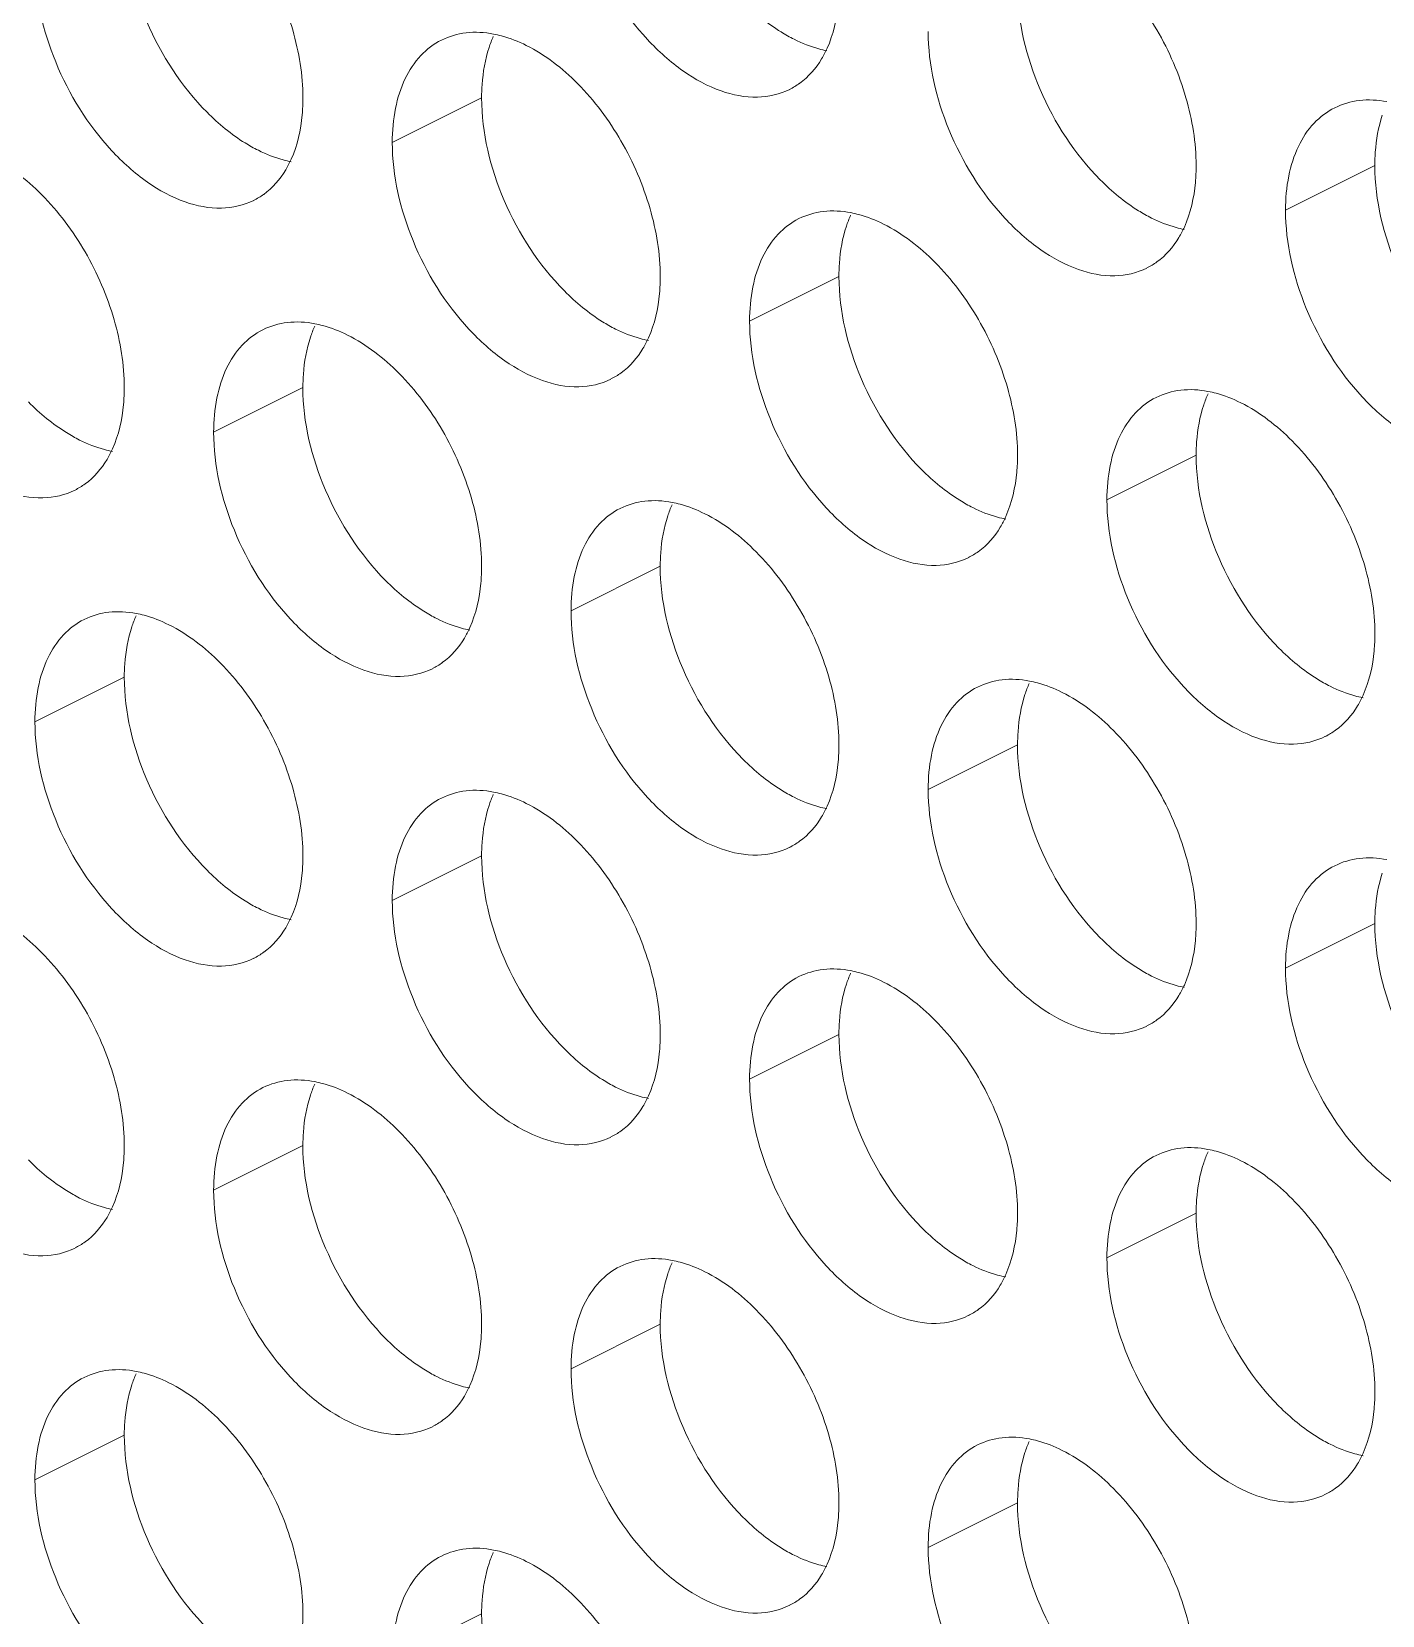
# Model space of a CAD drawing. Header units: millimetres. Extents: x 0 to 2524, y 0 to 1785.
# Drawn here: x 1831.15 to 1839.71, y 838.28 to 848.31 of the extents above; entities that cross this region are included whole.
import ezdxf

# ---------------------------------------------------------------- set-up
doc = ezdxf.new("R2010")
doc.units = ezdxf.units.MM
doc.header["$LTSCALE"] = 0.1
doc.layers.add('标注', color=251, linetype='Continuous', lineweight=9)

msp = doc.modelspace()

# ---------------------------------------------------------------- linework, layer by layer
at = {"layer": '标注'}
for p, q in [((1834.004, 847.889), (1833.438, 847.606)), ((1839.661, 847.46), (1839.095, 847.178)), ((1836.267, 846.757), (1835.701, 846.475)), ((1832.872, 846.054), (1832.307, 845.772)), ((1838.529, 845.626), (1837.964, 845.343)), ((1835.135, 844.923), (1834.57, 844.64)), ((1831.741, 844.22), (1831.175, 843.937)), ((1837.398, 843.792), (1836.832, 843.509)), ((1834.004, 843.089), (1833.438, 842.806)), ((1839.661, 842.66), (1839.095, 842.378)), ((1836.267, 841.957), (1835.701, 841.675)), ((1832.872, 841.254), (1832.307, 840.972)), ((1838.529, 840.826), (1837.964, 840.543)), ((1835.135, 840.123), (1834.57, 839.84)), ((1831.741, 839.42), (1831.175, 839.137)), ((1837.398, 838.992), (1836.832, 838.709)), ((1834.004, 838.289), (1833.438, 838.006))]:
    msp.add_line(p, q, dxfattribs=at)
for centre, radius, start, end in [((1834.748, 847.978), 0.734, 155.8796, 161.7803), ((1835.752, 848.348), 0.453, 296.5256, 305.9034), ((1832.358, 847.645), 0.453, 296.5256, 305.9034), ((1837.011, 846.846), 0.734, 155.8796, 161.7803), ((1838.015, 847.217), 0.453, 296.5256, 305.9034), ((1833.617, 846.143), 0.734, 155.8796, 161.7803), ((1834.621, 846.514), 0.453, 296.5256, 305.9034), ((1839.274, 845.715), 0.734, 155.8796, 161.7803), ((1831.227, 845.811), 0.453, 296.5256, 305.9034), ((1835.88, 845.012), 0.734, 155.8796, 161.7803), ((1836.884, 845.383), 0.453, 296.5256, 305.9034), ((1832.486, 844.309), 0.734, 155.8796, 161.7803), ((1833.49, 844.68), 0.453, 296.5256, 305.9034), ((1838.142, 843.881), 0.734, 155.8796, 161.7803), ((1839.146, 844.251), 0.453, 296.5256, 305.9034), ((1834.748, 843.178), 0.734, 155.8796, 161.7803), ((1835.752, 843.548), 0.453, 296.5256, 305.9034), ((1832.358, 842.845), 0.453, 296.5256, 305.9034), ((1837.011, 842.046), 0.734, 155.8796, 161.7803), ((1838.015, 842.417), 0.453, 296.5256, 305.9034), ((1833.617, 841.343), 0.734, 155.8796, 161.7803), ((1834.621, 841.714), 0.453, 296.5256, 305.9034), ((1839.274, 840.915), 0.734, 155.8796, 161.7803), ((1831.227, 841.011), 0.453, 296.5256, 305.9034), ((1835.88, 840.212), 0.734, 155.8796, 161.7803), ((1836.884, 840.583), 0.453, 296.5256, 305.9034), ((1832.486, 839.509), 0.734, 155.8796, 161.7803), ((1833.49, 839.88), 0.453, 296.5256, 305.9034), ((1838.142, 839.081), 0.734, 155.8796, 161.7803), ((1839.146, 839.451), 0.453, 296.5256, 305.9034), ((1834.748, 838.378), 0.734, 155.8796, 161.7803), ((1835.752, 838.748), 0.453, 296.5256, 305.9034)]:
    msp.add_arc(centre, radius, start, end, dxfattribs=at)
for points, knots in [([(1832.024, 849.352), (1832.145, 849.292), (1832.375, 849.112), (1832.641, 848.754), (1832.822, 848.335), (1832.872, 848.034), (1832.872, 847.889)], [0, 0, 0, 0, 0.229676, 0.488215, 0.753207, 1, 1, 1, 1]), ([(1835.955, 847.943), (1835.892, 847.912), (1835.742, 847.878), (1835.504, 847.925), (1835.266, 848.056), (1834.958, 848.333), (1834.672, 848.796), (1834.57, 849.229), (1834.57, 849.44)], [0, 0, 0, 0, 0.090718, 0.191742, 0.308104, 0.439279, 0.725532, 1, 1, 1, 1]), ([(1832.265, 847.798), (1832.103, 847.961), (1831.852, 848.348), (1831.741, 848.799), (1831.741, 849.02)], [0, 0, 0, 0, 0.508684, 1, 1, 1, 1]), ([(1837.681, 848.924), (1837.801, 848.864), (1838.032, 848.683), (1838.298, 848.325), (1838.479, 847.906), (1838.529, 847.605), (1838.529, 847.46)], [0, 0, 0, 0, 0.229676, 0.488215, 0.753207, 1, 1, 1, 1]), ([(1832.561, 847.24), (1832.498, 847.209), (1832.348, 847.175), (1832.11, 847.222), (1831.872, 847.353), (1831.564, 847.631), (1831.278, 848.093), (1831.175, 848.526), (1831.175, 848.737)], [0, 0, 0, 0, 0.090718, 0.191742, 0.308104, 0.439279, 0.725532, 1, 1, 1, 1]), ([(1836.267, 848.592), (1836.267, 848.556), (1836.261, 848.424), (1836.232, 848.291), (1836.192, 848.203)], [0, 0, 0, 0, 0.268874, 1, 1, 1, 1]), ([(1837.922, 847.37), (1837.76, 847.532), (1837.509, 847.92), (1837.398, 848.37), (1837.398, 848.592)], [0, 0, 0, 0, 0.508684, 1, 1, 1, 1]), ([(1835.984, 848.26), (1835.955, 848.274), (1835.837, 848.34), (1835.732, 848.428), (1835.659, 848.501)], [0, 0, 0, 0, 0.235002, 1, 1, 1, 1]), ([(1833.438, 847.606), (1833.438, 847.679), (1833.45, 847.818), (1833.509, 848.008), (1833.609, 848.16), (1833.701, 848.231), (1833.75, 848.255)], [0, 0, 0, 0, 0.289235, 0.54966, 0.782932, 1, 1, 1, 1]), ([(1833.75, 848.255), (1833.798, 848.279), (1833.908, 848.311), (1834.022, 848.304), (1834.079, 848.293)], [0, 0, 0, 0, 0.482538, 1, 1, 1, 1]), ([(1834.079, 848.293), (1834.096, 848.29), (1834.168, 848.273), (1834.237, 848.246), (1834.287, 848.221)], [0, 0, 0, 0, 0.238696, 1, 1, 1, 1]), ([(1836.191, 848.187), (1836.174, 848.191), (1836.103, 848.207), (1836.034, 848.235), (1835.984, 848.26)], [0, 0, 0, 0, 0.238696, 1, 1, 1, 1]), ([(1838.217, 846.811), (1838.155, 846.78), (1838.005, 846.746), (1837.767, 846.794), (1837.529, 846.925), (1837.221, 847.202), (1836.935, 847.665), (1836.832, 848.097), (1836.832, 848.309)], [0, 0, 0, 0, 0.090718, 0.191742, 0.308104, 0.439279, 0.725532, 1, 1, 1, 1]), ([(1834.004, 847.889), (1834.004, 847.917), (1834.008, 848.025), (1834.026, 848.132), (1834.051, 848.207)], [0, 0, 0, 0, 0.264225, 1, 1, 1, 1]), ([(1834.287, 848.221), (1834.407, 848.161), (1834.638, 847.98), (1834.904, 847.622), (1835.085, 847.203), (1835.135, 846.902), (1835.135, 846.757)], [0, 0, 0, 0, 0.229676, 0.488215, 0.753207, 1, 1, 1, 1]), ([(1836.192, 848.203), (1836.182, 848.18), (1836.138, 848.096), (1836.074, 848.022), (1836.018, 847.981)], [0, 0, 0, 0, 0.265525, 1, 1, 1, 1]), ([(1832.872, 847.889), (1832.872, 847.853), (1832.867, 847.721), (1832.838, 847.588), (1832.798, 847.5)], [0, 0, 0, 0, 0.268874, 1, 1, 1, 1]), ([(1834.528, 846.667), (1834.366, 846.83), (1834.115, 847.217), (1834.004, 847.667), (1834.004, 847.889)], [0, 0, 0, 0, 0.508684, 1, 1, 1, 1]), ([(1839.407, 847.826), (1839.455, 847.851), (1839.565, 847.882), (1839.679, 847.876), (1839.736, 847.865)], [0, 0, 0, 0, 0.482538, 1, 1, 1, 1]), ([(1832.59, 847.557), (1832.561, 847.571), (1832.443, 847.637), (1832.338, 847.725), (1832.265, 847.798)], [0, 0, 0, 0, 0.235002, 1, 1, 1, 1]), ([(1839.095, 847.178), (1839.095, 847.25), (1839.107, 847.389), (1839.166, 847.579), (1839.265, 847.732), (1839.358, 847.802), (1839.407, 847.826)], [0, 0, 0, 0, 0.289235, 0.54966, 0.782932, 1, 1, 1, 1]), ([(1839.661, 847.46), (1839.661, 847.489), (1839.664, 847.596), (1839.683, 847.704), (1839.708, 847.779)], [0, 0, 0, 0, 0.264225, 1, 1, 1, 1]), ([(1832.797, 847.484), (1832.78, 847.488), (1832.709, 847.504), (1832.64, 847.532), (1832.59, 847.557)], [0, 0, 0, 0, 0.238696, 1, 1, 1, 1]), ([(1834.823, 846.108), (1834.761, 846.077), (1834.611, 846.043), (1834.373, 846.091), (1834.135, 846.222), (1833.827, 846.499), (1833.541, 846.962), (1833.438, 847.394), (1833.438, 847.606)], [0, 0, 0, 0, 0.090718, 0.191742, 0.308104, 0.439279, 0.725532, 1, 1, 1, 1]), ([(1830.893, 847.518), (1831.013, 847.458), (1831.244, 847.277), (1831.51, 846.919), (1831.691, 846.5), (1831.741, 846.199), (1831.741, 846.054)], [0, 0, 0, 0, 0.229676, 0.488215, 0.753207, 1, 1, 1, 1]), ([(1832.798, 847.5), (1832.788, 847.477), (1832.744, 847.393), (1832.68, 847.319), (1832.624, 847.278)], [0, 0, 0, 0, 0.265525, 1, 1, 1, 1]), ([(1838.529, 847.46), (1838.529, 847.425), (1838.524, 847.292), (1838.494, 847.16), (1838.455, 847.071)], [0, 0, 0, 0, 0.268874, 1, 1, 1, 1]), ([(1840.185, 846.238), (1840.023, 846.401), (1839.772, 846.788), (1839.661, 847.239), (1839.661, 847.46)], [0, 0, 0, 0, 0.508684, 1, 1, 1, 1]), ([(1838.246, 847.128), (1838.218, 847.142), (1838.1, 847.209), (1837.995, 847.296), (1837.922, 847.37)], [0, 0, 0, 0, 0.235002, 1, 1, 1, 1]), ([(1836.013, 847.124), (1836.061, 847.148), (1836.171, 847.179), (1836.285, 847.173), (1836.342, 847.162)], [0, 0, 0, 0, 0.482538, 1, 1, 1, 1]), ([(1836.342, 847.162), (1836.359, 847.158), (1836.431, 847.142), (1836.499, 847.115), (1836.549, 847.09)], [0, 0, 0, 0, 0.238696, 1, 1, 1, 1]), ([(1840.48, 845.68), (1840.418, 845.649), (1840.268, 845.615), (1840.03, 845.663), (1839.791, 845.793), (1839.484, 846.071), (1839.198, 846.533), (1839.095, 846.966), (1839.095, 847.178)], [0, 0, 0, 0, 0.090718, 0.191742, 0.308104, 0.439279, 0.725532, 1, 1, 1, 1]), ([(1835.701, 846.475), (1835.701, 846.547), (1835.713, 846.686), (1835.772, 846.877), (1835.871, 847.029), (1835.964, 847.099), (1836.013, 847.124)], [0, 0, 0, 0, 0.289235, 0.54966, 0.782932, 1, 1, 1, 1]), ([(1836.267, 846.757), (1836.267, 846.786), (1836.27, 846.893), (1836.289, 847.001), (1836.314, 847.076)], [0, 0, 0, 0, 0.264225, 1, 1, 1, 1]), ([(1836.549, 847.09), (1836.67, 847.029), (1836.901, 846.849), (1837.167, 846.491), (1837.348, 846.072), (1837.398, 845.771), (1837.398, 845.626)], [0, 0, 0, 0, 0.229676, 0.488215, 0.753207, 1, 1, 1, 1]), ([(1838.454, 847.056), (1838.437, 847.059), (1838.365, 847.076), (1838.296, 847.103), (1838.246, 847.128)], [0, 0, 0, 0, 0.238696, 1, 1, 1, 1]), ([(1838.455, 847.071), (1838.444, 847.049), (1838.401, 846.965), (1838.337, 846.89), (1838.281, 846.85)], [0, 0, 0, 0, 0.265525, 1, 1, 1, 1]), ([(1831.429, 845.405), (1831.367, 845.374), (1831.217, 845.34), (1830.979, 845.388), (1830.74, 845.519), (1830.433, 845.796), (1830.147, 846.259), (1830.044, 846.691), (1830.044, 846.903)], [0, 0, 0, 0, 0.090718, 0.191742, 0.308104, 0.439279, 0.725532, 1, 1, 1, 1]), ([(1835.135, 846.757), (1835.135, 846.722), (1835.13, 846.59), (1835.1, 846.457), (1835.061, 846.369)], [0, 0, 0, 0, 0.268874, 1, 1, 1, 1]), ([(1836.79, 845.535), (1836.629, 845.698), (1836.378, 846.085), (1836.267, 846.536), (1836.267, 846.757)], [0, 0, 0, 0, 0.508684, 1, 1, 1, 1]), ([(1834.852, 846.425), (1834.824, 846.439), (1834.706, 846.506), (1834.601, 846.593), (1834.528, 846.667)], [0, 0, 0, 0, 0.235002, 1, 1, 1, 1]), ([(1832.619, 846.421), (1832.667, 846.445), (1832.777, 846.476), (1832.891, 846.47), (1832.948, 846.459)], [0, 0, 0, 0, 0.482538, 1, 1, 1, 1]), ([(1832.948, 846.459), (1832.965, 846.455), (1833.036, 846.439), (1833.105, 846.412), (1833.155, 846.387)], [0, 0, 0, 0, 0.238696, 1, 1, 1, 1]), ([(1837.086, 844.977), (1837.023, 844.946), (1836.874, 844.912), (1836.636, 844.96), (1836.397, 845.09), (1836.09, 845.368), (1835.804, 845.831), (1835.701, 846.263), (1835.701, 846.475)], [0, 0, 0, 0, 0.090718, 0.191742, 0.308104, 0.439279, 0.725532, 1, 1, 1, 1]), ([(1832.307, 845.772), (1832.307, 845.844), (1832.319, 845.983), (1832.378, 846.174), (1832.477, 846.326), (1832.57, 846.396), (1832.619, 846.421)], [0, 0, 0, 0, 0.289235, 0.54966, 0.782932, 1, 1, 1, 1]), ([(1832.872, 846.054), (1832.872, 846.083), (1832.876, 846.19), (1832.895, 846.298), (1832.92, 846.373)], [0, 0, 0, 0, 0.264225, 1, 1, 1, 1]), ([(1833.155, 846.387), (1833.276, 846.326), (1833.507, 846.146), (1833.773, 845.788), (1833.954, 845.369), (1834.004, 845.068), (1834.004, 844.923)], [0, 0, 0, 0, 0.229676, 0.488215, 0.753207, 1, 1, 1, 1]), ([(1835.06, 846.353), (1835.043, 846.356), (1834.971, 846.373), (1834.902, 846.4), (1834.852, 846.425)], [0, 0, 0, 0, 0.238696, 1, 1, 1, 1]), ([(1835.061, 846.369), (1835.05, 846.346), (1835.007, 846.262), (1834.943, 846.188), (1834.887, 846.147)], [0, 0, 0, 0, 0.265525, 1, 1, 1, 1]), ([(1831.741, 846.054), (1831.741, 846.019), (1831.735, 845.887), (1831.706, 845.754), (1831.666, 845.666)], [0, 0, 0, 0, 0.268874, 1, 1, 1, 1]), ([(1833.396, 844.832), (1833.235, 844.995), (1832.984, 845.382), (1832.872, 845.833), (1832.872, 846.054)], [0, 0, 0, 0, 0.508684, 1, 1, 1, 1]), ([(1838.276, 845.992), (1838.324, 846.016), (1838.434, 846.048), (1838.548, 846.041), (1838.604, 846.03)], [0, 0, 0, 0, 0.482538, 1, 1, 1, 1]), ([(1831.458, 845.722), (1831.43, 845.737), (1831.312, 845.803), (1831.206, 845.89), (1831.134, 845.964)], [0, 0, 0, 0, 0.235002, 1, 1, 1, 1]), ([(1837.964, 845.343), (1837.964, 845.416), (1837.976, 845.555), (1838.035, 845.745), (1838.134, 845.897), (1838.227, 845.968), (1838.276, 845.992)], [0, 0, 0, 0, 0.289235, 0.54966, 0.782932, 1, 1, 1, 1]), ([(1838.529, 845.626), (1838.529, 845.654), (1838.533, 845.762), (1838.552, 845.869), (1838.577, 845.944)], [0, 0, 0, 0, 0.264225, 1, 1, 1, 1]), ([(1838.604, 846.03), (1838.622, 846.027), (1838.693, 846.01), (1838.762, 845.983), (1838.812, 845.958)], [0, 0, 0, 0, 0.238696, 1, 1, 1, 1]), ([(1838.812, 845.958), (1838.933, 845.898), (1839.163, 845.717), (1839.43, 845.359), (1839.611, 844.941), (1839.661, 844.64), (1839.661, 844.495)], [0, 0, 0, 0, 0.229676, 0.488215, 0.753207, 1, 1, 1, 1]), ([(1833.692, 844.274), (1833.629, 844.243), (1833.479, 844.209), (1833.242, 844.257), (1833.003, 844.387), (1832.695, 844.665), (1832.409, 845.128), (1832.307, 845.56), (1832.307, 845.772)], [0, 0, 0, 0, 0.090718, 0.191742, 0.308104, 0.439279, 0.725532, 1, 1, 1, 1]), ([(1831.666, 845.65), (1831.649, 845.653), (1831.577, 845.67), (1831.508, 845.697), (1831.458, 845.722)], [0, 0, 0, 0, 0.238696, 1, 1, 1, 1]), ([(1831.666, 845.666), (1831.656, 845.643), (1831.613, 845.559), (1831.549, 845.485), (1831.493, 845.444)], [0, 0, 0, 0, 0.265525, 1, 1, 1, 1]), ([(1837.115, 845.294), (1837.087, 845.308), (1836.969, 845.375), (1836.863, 845.462), (1836.79, 845.535)], [0, 0, 0, 0, 0.235002, 1, 1, 1, 1]), ([(1837.398, 845.626), (1837.398, 845.59), (1837.392, 845.458), (1837.363, 845.326), (1837.323, 845.237)], [0, 0, 0, 0, 0.268874, 1, 1, 1, 1]), ([(1839.053, 844.404), (1838.892, 844.567), (1838.641, 844.954), (1838.529, 845.405), (1838.529, 845.626)], [0, 0, 0, 0, 0.508684, 1, 1, 1, 1]), ([(1834.881, 845.289), (1834.93, 845.313), (1835.04, 845.345), (1835.154, 845.338), (1835.21, 845.327)], [0, 0, 0, 0, 0.482538, 1, 1, 1, 1]), ([(1839.349, 843.846), (1839.286, 843.814), (1839.136, 843.78), (1838.898, 843.828), (1838.66, 843.959), (1838.352, 844.236), (1838.066, 844.699), (1837.964, 845.132), (1837.964, 845.343)], [0, 0, 0, 0, 0.090718, 0.191742, 0.308104, 0.439279, 0.725532, 1, 1, 1, 1]), ([(1834.57, 844.64), (1834.57, 844.713), (1834.582, 844.852), (1834.641, 845.042), (1834.74, 845.194), (1834.833, 845.265), (1834.881, 845.289)], [0, 0, 0, 0, 0.289235, 0.54966, 0.782932, 1, 1, 1, 1]), ([(1835.135, 844.923), (1835.135, 844.952), (1835.139, 845.059), (1835.158, 845.166), (1835.183, 845.242)], [0, 0, 0, 0, 0.264225, 1, 1, 1, 1]), ([(1835.21, 845.327), (1835.228, 845.324), (1835.299, 845.307), (1835.368, 845.28), (1835.418, 845.255)], [0, 0, 0, 0, 0.238696, 1, 1, 1, 1]), ([(1835.418, 845.255), (1835.539, 845.195), (1835.769, 845.015), (1836.035, 844.656), (1836.217, 844.238), (1836.267, 843.937), (1836.267, 843.792)], [0, 0, 0, 0, 0.229676, 0.488215, 0.753207, 1, 1, 1, 1]), ([(1837.323, 845.222), (1837.306, 845.225), (1837.234, 845.242), (1837.165, 845.269), (1837.115, 845.294)], [0, 0, 0, 0, 0.238696, 1, 1, 1, 1]), ([(1837.323, 845.237), (1837.313, 845.214), (1837.27, 845.13), (1837.206, 845.056), (1837.149, 845.015)], [0, 0, 0, 0, 0.265525, 1, 1, 1, 1]), ([(1833.721, 844.591), (1833.693, 844.605), (1833.575, 844.672), (1833.469, 844.759), (1833.396, 844.832)], [0, 0, 0, 0, 0.235002, 1, 1, 1, 1]), ([(1834.004, 844.923), (1834.004, 844.887), (1833.998, 844.755), (1833.969, 844.623), (1833.929, 844.534)], [0, 0, 0, 0, 0.268874, 1, 1, 1, 1]), ([(1835.659, 843.701), (1835.497, 843.864), (1835.246, 844.251), (1835.135, 844.702), (1835.135, 844.923)], [0, 0, 0, 0, 0.508684, 1, 1, 1, 1]), ([(1831.487, 844.586), (1831.536, 844.61), (1831.646, 844.642), (1831.759, 844.635), (1831.816, 844.624)], [0, 0, 0, 0, 0.482538, 1, 1, 1, 1]), ([(1835.955, 843.143), (1835.892, 843.112), (1835.742, 843.078), (1835.504, 843.125), (1835.266, 843.256), (1834.958, 843.533), (1834.672, 843.996), (1834.57, 844.429), (1834.57, 844.64)], [0, 0, 0, 0, 0.090718, 0.191742, 0.308104, 0.439279, 0.725532, 1, 1, 1, 1]), ([(1831.175, 843.937), (1831.175, 844.01), (1831.187, 844.149), (1831.246, 844.339), (1831.346, 844.491), (1831.438, 844.562), (1831.487, 844.586)], [0, 0, 0, 0, 0.289235, 0.54966, 0.782932, 1, 1, 1, 1]), ([(1831.741, 844.22), (1831.741, 844.249), (1831.745, 844.356), (1831.764, 844.463), (1831.788, 844.539)], [0, 0, 0, 0, 0.264225, 1, 1, 1, 1]), ([(1831.816, 844.624), (1831.833, 844.621), (1831.905, 844.605), (1831.974, 844.577), (1832.024, 844.552)], [0, 0, 0, 0, 0.238696, 1, 1, 1, 1]), ([(1832.024, 844.552), (1832.145, 844.492), (1832.375, 844.312), (1832.641, 843.954), (1832.822, 843.535), (1832.872, 843.234), (1832.872, 843.089)], [0, 0, 0, 0, 0.229676, 0.488215, 0.753207, 1, 1, 1, 1]), ([(1833.929, 844.519), (1833.911, 844.522), (1833.84, 844.539), (1833.771, 844.566), (1833.721, 844.591)], [0, 0, 0, 0, 0.238696, 1, 1, 1, 1]), ([(1833.929, 844.534), (1833.919, 844.511), (1833.876, 844.427), (1833.812, 844.353), (1833.755, 844.313)], [0, 0, 0, 0, 0.265525, 1, 1, 1, 1]), ([(1839.661, 844.495), (1839.661, 844.459), (1839.655, 844.327), (1839.626, 844.194), (1839.586, 844.106)], [0, 0, 0, 0, 0.268874, 1, 1, 1, 1]), ([(1839.378, 844.163), (1839.349, 844.177), (1839.232, 844.243), (1839.126, 844.331), (1839.053, 844.404)], [0, 0, 0, 0, 0.235002, 1, 1, 1, 1]), ([(1832.265, 842.998), (1832.103, 843.161), (1831.852, 843.548), (1831.741, 843.999), (1831.741, 844.22)], [0, 0, 0, 0, 0.508684, 1, 1, 1, 1]), ([(1836.832, 843.509), (1836.832, 843.582), (1836.844, 843.721), (1836.903, 843.911), (1837.003, 844.063), (1837.095, 844.133), (1837.144, 844.158)], [0, 0, 0, 0, 0.289235, 0.54966, 0.782932, 1, 1, 1, 1]), ([(1837.144, 844.158), (1837.193, 844.182), (1837.303, 844.214), (1837.416, 844.207), (1837.473, 844.196)], [0, 0, 0, 0, 0.482538, 1, 1, 1, 1]), ([(1837.473, 844.196), (1837.49, 844.193), (1837.562, 844.176), (1837.631, 844.149), (1837.681, 844.124)], [0, 0, 0, 0, 0.238696, 1, 1, 1, 1]), ([(1839.586, 844.09), (1839.568, 844.094), (1839.497, 844.11), (1839.428, 844.138), (1839.378, 844.163)], [0, 0, 0, 0, 0.238696, 1, 1, 1, 1]), ([(1837.398, 843.792), (1837.398, 843.82), (1837.402, 843.928), (1837.42, 844.035), (1837.445, 844.11)], [0, 0, 0, 0, 0.264225, 1, 1, 1, 1]), ([(1837.681, 844.124), (1837.801, 844.064), (1838.032, 843.883), (1838.298, 843.525), (1838.479, 843.106), (1838.529, 842.805), (1838.529, 842.66)], [0, 0, 0, 0, 0.229676, 0.488215, 0.753207, 1, 1, 1, 1]), ([(1839.586, 844.106), (1839.576, 844.083), (1839.533, 843.999), (1839.468, 843.925), (1839.412, 843.884)], [0, 0, 0, 0, 0.265525, 1, 1, 1, 1]), ([(1832.561, 842.44), (1832.498, 842.409), (1832.348, 842.375), (1832.11, 842.422), (1831.872, 842.553), (1831.564, 842.831), (1831.278, 843.293), (1831.175, 843.726), (1831.175, 843.937)], [0, 0, 0, 0, 0.090718, 0.191742, 0.308104, 0.439279, 0.725532, 1, 1, 1, 1]), ([(1836.267, 843.792), (1836.267, 843.756), (1836.261, 843.624), (1836.232, 843.491), (1836.192, 843.403)], [0, 0, 0, 0, 0.268874, 1, 1, 1, 1]), ([(1837.922, 842.57), (1837.76, 842.732), (1837.509, 843.12), (1837.398, 843.57), (1837.398, 843.792)], [0, 0, 0, 0, 0.508684, 1, 1, 1, 1]), ([(1835.984, 843.46), (1835.955, 843.474), (1835.837, 843.54), (1835.732, 843.628), (1835.659, 843.701)], [0, 0, 0, 0, 0.235002, 1, 1, 1, 1]), ([(1833.438, 842.806), (1833.438, 842.879), (1833.45, 843.018), (1833.509, 843.208), (1833.609, 843.36), (1833.701, 843.431), (1833.75, 843.455)], [0, 0, 0, 0, 0.289235, 0.54966, 0.782932, 1, 1, 1, 1]), ([(1833.75, 843.455), (1833.798, 843.479), (1833.908, 843.511), (1834.022, 843.504), (1834.079, 843.493)], [0, 0, 0, 0, 0.482538, 1, 1, 1, 1]), ([(1834.079, 843.493), (1834.096, 843.49), (1834.168, 843.473), (1834.237, 843.446), (1834.287, 843.421)], [0, 0, 0, 0, 0.238696, 1, 1, 1, 1]), ([(1836.191, 843.387), (1836.174, 843.391), (1836.103, 843.407), (1836.034, 843.435), (1835.984, 843.46)], [0, 0, 0, 0, 0.238696, 1, 1, 1, 1]), ([(1838.217, 842.011), (1838.155, 841.98), (1838.005, 841.946), (1837.767, 841.994), (1837.529, 842.125), (1837.221, 842.402), (1836.935, 842.865), (1836.832, 843.297), (1836.832, 843.509)], [0, 0, 0, 0, 0.090718, 0.191742, 0.308104, 0.439279, 0.725532, 1, 1, 1, 1]), ([(1834.004, 843.089), (1834.004, 843.117), (1834.008, 843.225), (1834.026, 843.332), (1834.051, 843.407)], [0, 0, 0, 0, 0.264225, 1, 1, 1, 1]), ([(1834.287, 843.421), (1834.407, 843.361), (1834.638, 843.18), (1834.904, 842.822), (1835.085, 842.403), (1835.135, 842.102), (1835.135, 841.957)], [0, 0, 0, 0, 0.229676, 0.488215, 0.753207, 1, 1, 1, 1]), ([(1836.192, 843.403), (1836.182, 843.38), (1836.138, 843.296), (1836.074, 843.222), (1836.018, 843.181)], [0, 0, 0, 0, 0.265525, 1, 1, 1, 1]), ([(1832.872, 843.089), (1832.872, 843.053), (1832.867, 842.921), (1832.838, 842.788), (1832.798, 842.7)], [0, 0, 0, 0, 0.268874, 1, 1, 1, 1]), ([(1834.528, 841.867), (1834.366, 842.03), (1834.115, 842.417), (1834.004, 842.867), (1834.004, 843.089)], [0, 0, 0, 0, 0.508684, 1, 1, 1, 1]), ([(1839.095, 842.378), (1839.095, 842.45), (1839.107, 842.589), (1839.166, 842.779), (1839.265, 842.932), (1839.358, 843.002), (1839.407, 843.026)], [0, 0, 0, 0, 0.289235, 0.54966, 0.782932, 1, 1, 1, 1]), ([(1839.407, 843.026), (1839.455, 843.051), (1839.565, 843.082), (1839.679, 843.076), (1839.736, 843.065)], [0, 0, 0, 0, 0.482538, 1, 1, 1, 1]), ([(1832.59, 842.757), (1832.561, 842.771), (1832.443, 842.837), (1832.338, 842.925), (1832.265, 842.998)], [0, 0, 0, 0, 0.235002, 1, 1, 1, 1]), ([(1839.661, 842.66), (1839.661, 842.689), (1839.664, 842.796), (1839.683, 842.904), (1839.708, 842.979)], [0, 0, 0, 0, 0.264225, 1, 1, 1, 1]), ([(1832.797, 842.684), (1832.78, 842.688), (1832.709, 842.704), (1832.64, 842.732), (1832.59, 842.757)], [0, 0, 0, 0, 0.238696, 1, 1, 1, 1]), ([(1834.823, 841.308), (1834.761, 841.277), (1834.611, 841.243), (1834.373, 841.291), (1834.135, 841.422), (1833.827, 841.699), (1833.541, 842.162), (1833.438, 842.594), (1833.438, 842.806)], [0, 0, 0, 0, 0.090718, 0.191742, 0.308104, 0.439279, 0.725532, 1, 1, 1, 1]), ([(1830.893, 842.718), (1831.013, 842.658), (1831.244, 842.477), (1831.51, 842.119), (1831.691, 841.7), (1831.741, 841.399), (1831.741, 841.254)], [0, 0, 0, 0, 0.229676, 0.488215, 0.753207, 1, 1, 1, 1]), ([(1832.798, 842.7), (1832.788, 842.677), (1832.744, 842.593), (1832.68, 842.519), (1832.624, 842.478)], [0, 0, 0, 0, 0.265525, 1, 1, 1, 1]), ([(1838.529, 842.66), (1838.529, 842.625), (1838.524, 842.492), (1838.494, 842.36), (1838.455, 842.271)], [0, 0, 0, 0, 0.268874, 1, 1, 1, 1]), ([(1840.185, 841.438), (1840.023, 841.601), (1839.772, 841.988), (1839.661, 842.439), (1839.661, 842.66)], [0, 0, 0, 0, 0.508684, 1, 1, 1, 1]), ([(1838.246, 842.328), (1838.218, 842.342), (1838.1, 842.409), (1837.995, 842.496), (1837.922, 842.57)], [0, 0, 0, 0, 0.235002, 1, 1, 1, 1]), ([(1836.013, 842.324), (1836.061, 842.348), (1836.171, 842.379), (1836.285, 842.373), (1836.342, 842.362)], [0, 0, 0, 0, 0.482538, 1, 1, 1, 1]), ([(1836.342, 842.362), (1836.359, 842.358), (1836.431, 842.342), (1836.499, 842.315), (1836.549, 842.29)], [0, 0, 0, 0, 0.238696, 1, 1, 1, 1]), ([(1838.454, 842.256), (1838.437, 842.259), (1838.365, 842.276), (1838.296, 842.303), (1838.246, 842.328)], [0, 0, 0, 0, 0.238696, 1, 1, 1, 1]), ([(1840.48, 840.88), (1840.418, 840.849), (1840.268, 840.815), (1840.03, 840.863), (1839.791, 840.993), (1839.484, 841.271), (1839.198, 841.733), (1839.095, 842.166), (1839.095, 842.378)], [0, 0, 0, 0, 0.090718, 0.191742, 0.308104, 0.439279, 0.725532, 1, 1, 1, 1]), ([(1835.701, 841.675), (1835.701, 841.747), (1835.713, 841.886), (1835.772, 842.077), (1835.871, 842.229), (1835.964, 842.299), (1836.013, 842.324)], [0, 0, 0, 0, 0.289235, 0.54966, 0.782932, 1, 1, 1, 1]), ([(1836.267, 841.957), (1836.267, 841.986), (1836.27, 842.093), (1836.289, 842.201), (1836.314, 842.276)], [0, 0, 0, 0, 0.264225, 1, 1, 1, 1]), ([(1836.549, 842.29), (1836.67, 842.229), (1836.901, 842.049), (1837.167, 841.691), (1837.348, 841.272), (1837.398, 840.971), (1837.398, 840.826)], [0, 0, 0, 0, 0.229676, 0.488215, 0.753207, 1, 1, 1, 1]), ([(1838.455, 842.271), (1838.444, 842.249), (1838.401, 842.165), (1838.337, 842.09), (1838.281, 842.05)], [0, 0, 0, 0, 0.265525, 1, 1, 1, 1]), ([(1831.429, 840.605), (1831.367, 840.574), (1831.217, 840.54), (1830.979, 840.588), (1830.74, 840.719), (1830.433, 840.996), (1830.147, 841.459), (1830.044, 841.891), (1830.044, 842.103)], [0, 0, 0, 0, 0.090718, 0.191742, 0.308104, 0.439279, 0.725532, 1, 1, 1, 1]), ([(1835.135, 841.957), (1835.135, 841.922), (1835.13, 841.79), (1835.1, 841.657), (1835.061, 841.569)], [0, 0, 0, 0, 0.268874, 1, 1, 1, 1]), ([(1836.79, 840.735), (1836.629, 840.898), (1836.378, 841.285), (1836.267, 841.736), (1836.267, 841.957)], [0, 0, 0, 0, 0.508684, 1, 1, 1, 1]), ([(1834.852, 841.625), (1834.824, 841.639), (1834.706, 841.706), (1834.601, 841.793), (1834.528, 841.867)], [0, 0, 0, 0, 0.235002, 1, 1, 1, 1]), ([(1832.619, 841.621), (1832.667, 841.645), (1832.777, 841.676), (1832.891, 841.67), (1832.948, 841.659)], [0, 0, 0, 0, 0.482538, 1, 1, 1, 1]), ([(1832.948, 841.659), (1832.965, 841.655), (1833.036, 841.639), (1833.105, 841.612), (1833.155, 841.587)], [0, 0, 0, 0, 0.238696, 1, 1, 1, 1]), ([(1835.06, 841.553), (1835.043, 841.556), (1834.971, 841.573), (1834.902, 841.6), (1834.852, 841.625)], [0, 0, 0, 0, 0.238696, 1, 1, 1, 1]), ([(1837.086, 840.177), (1837.023, 840.146), (1836.874, 840.112), (1836.636, 840.16), (1836.397, 840.29), (1836.09, 840.568), (1835.804, 841.031), (1835.701, 841.463), (1835.701, 841.675)], [0, 0, 0, 0, 0.090718, 0.191742, 0.308104, 0.439279, 0.725532, 1, 1, 1, 1]), ([(1832.307, 840.972), (1832.307, 841.044), (1832.319, 841.183), (1832.378, 841.374), (1832.477, 841.526), (1832.57, 841.596), (1832.619, 841.621)], [0, 0, 0, 0, 0.289235, 0.54966, 0.782932, 1, 1, 1, 1]), ([(1832.872, 841.254), (1832.872, 841.283), (1832.876, 841.39), (1832.895, 841.498), (1832.92, 841.573)], [0, 0, 0, 0, 0.264225, 1, 1, 1, 1]), ([(1833.155, 841.587), (1833.276, 841.526), (1833.507, 841.346), (1833.773, 840.988), (1833.954, 840.569), (1834.004, 840.268), (1834.004, 840.123)], [0, 0, 0, 0, 0.229676, 0.488215, 0.753207, 1, 1, 1, 1]), ([(1835.061, 841.569), (1835.05, 841.546), (1835.007, 841.462), (1834.943, 841.388), (1834.887, 841.347)], [0, 0, 0, 0, 0.265525, 1, 1, 1, 1]), ([(1831.741, 841.254), (1831.741, 841.219), (1831.735, 841.087), (1831.706, 840.954), (1831.666, 840.866)], [0, 0, 0, 0, 0.268874, 1, 1, 1, 1]), ([(1833.396, 840.032), (1833.235, 840.195), (1832.984, 840.582), (1832.872, 841.033), (1832.872, 841.254)], [0, 0, 0, 0, 0.508684, 1, 1, 1, 1]), ([(1838.276, 841.192), (1838.324, 841.216), (1838.434, 841.248), (1838.548, 841.241), (1838.604, 841.23)], [0, 0, 0, 0, 0.482538, 1, 1, 1, 1]), ([(1838.604, 841.23), (1838.622, 841.227), (1838.693, 841.21), (1838.762, 841.183), (1838.812, 841.158)], [0, 0, 0, 0, 0.238696, 1, 1, 1, 1]), ([(1831.458, 840.922), (1831.43, 840.937), (1831.312, 841.003), (1831.206, 841.09), (1831.134, 841.164)], [0, 0, 0, 0, 0.235002, 1, 1, 1, 1]), ([(1837.964, 840.543), (1837.964, 840.616), (1837.976, 840.755), (1838.035, 840.945), (1838.134, 841.097), (1838.227, 841.168), (1838.276, 841.192)], [0, 0, 0, 0, 0.289235, 0.54966, 0.782932, 1, 1, 1, 1]), ([(1838.529, 840.826), (1838.529, 840.854), (1838.533, 840.962), (1838.552, 841.069), (1838.577, 841.144)], [0, 0, 0, 0, 0.264225, 1, 1, 1, 1]), ([(1838.812, 841.158), (1838.933, 841.098), (1839.163, 840.917), (1839.43, 840.559), (1839.611, 840.141), (1839.661, 839.84), (1839.661, 839.695)], [0, 0, 0, 0, 0.229676, 0.488215, 0.753207, 1, 1, 1, 1]), ([(1831.666, 840.85), (1831.649, 840.853), (1831.577, 840.87), (1831.508, 840.897), (1831.458, 840.922)], [0, 0, 0, 0, 0.238696, 1, 1, 1, 1]), ([(1833.692, 839.474), (1833.629, 839.443), (1833.479, 839.409), (1833.242, 839.457), (1833.003, 839.587), (1832.695, 839.865), (1832.409, 840.328), (1832.307, 840.76), (1832.307, 840.972)], [0, 0, 0, 0, 0.090718, 0.191742, 0.308104, 0.439279, 0.725532, 1, 1, 1, 1]), ([(1831.666, 840.866), (1831.656, 840.843), (1831.613, 840.759), (1831.549, 840.685), (1831.493, 840.644)], [0, 0, 0, 0, 0.265525, 1, 1, 1, 1]), ([(1837.398, 840.826), (1837.398, 840.79), (1837.392, 840.658), (1837.363, 840.526), (1837.323, 840.437)], [0, 0, 0, 0, 0.268874, 1, 1, 1, 1]), ([(1839.053, 839.604), (1838.892, 839.767), (1838.641, 840.154), (1838.529, 840.605), (1838.529, 840.826)], [0, 0, 0, 0, 0.508684, 1, 1, 1, 1]), ([(1837.115, 840.494), (1837.087, 840.508), (1836.969, 840.575), (1836.863, 840.662), (1836.79, 840.735)], [0, 0, 0, 0, 0.235002, 1, 1, 1, 1]), ([(1834.881, 840.489), (1834.93, 840.513), (1835.04, 840.545), (1835.154, 840.538), (1835.21, 840.527)], [0, 0, 0, 0, 0.482538, 1, 1, 1, 1]), ([(1835.21, 840.527), (1835.228, 840.524), (1835.299, 840.507), (1835.368, 840.48), (1835.418, 840.455)], [0, 0, 0, 0, 0.238696, 1, 1, 1, 1]), ([(1839.349, 839.046), (1839.286, 839.014), (1839.136, 838.98), (1838.898, 839.028), (1838.66, 839.159), (1838.352, 839.436), (1838.066, 839.899), (1837.964, 840.332), (1837.964, 840.543)], [0, 0, 0, 0, 0.090718, 0.191742, 0.308104, 0.439279, 0.725532, 1, 1, 1, 1]), ([(1834.57, 839.84), (1834.57, 839.913), (1834.582, 840.052), (1834.641, 840.242), (1834.74, 840.394), (1834.833, 840.465), (1834.881, 840.489)], [0, 0, 0, 0, 0.289235, 0.54966, 0.782932, 1, 1, 1, 1]), ([(1835.135, 840.123), (1835.135, 840.152), (1835.139, 840.259), (1835.158, 840.366), (1835.183, 840.442)], [0, 0, 0, 0, 0.264225, 1, 1, 1, 1]), ([(1835.418, 840.455), (1835.539, 840.395), (1835.769, 840.215), (1836.035, 839.856), (1836.217, 839.438), (1836.267, 839.137), (1836.267, 838.992)], [0, 0, 0, 0, 0.229676, 0.488215, 0.753207, 1, 1, 1, 1]), ([(1837.323, 840.422), (1837.306, 840.425), (1837.234, 840.442), (1837.165, 840.469), (1837.115, 840.494)], [0, 0, 0, 0, 0.238696, 1, 1, 1, 1]), ([(1837.323, 840.437), (1837.313, 840.414), (1837.27, 840.33), (1837.206, 840.256), (1837.149, 840.215)], [0, 0, 0, 0, 0.265525, 1, 1, 1, 1]), ([(1834.004, 840.123), (1834.004, 840.087), (1833.998, 839.955), (1833.969, 839.823), (1833.929, 839.734)], [0, 0, 0, 0, 0.268874, 1, 1, 1, 1]), ([(1835.659, 838.901), (1835.497, 839.064), (1835.246, 839.451), (1835.135, 839.902), (1835.135, 840.123)], [0, 0, 0, 0, 0.508684, 1, 1, 1, 1]), ([(1833.721, 839.791), (1833.693, 839.805), (1833.575, 839.872), (1833.469, 839.959), (1833.396, 840.032)], [0, 0, 0, 0, 0.235002, 1, 1, 1, 1]), ([(1831.487, 839.786), (1831.536, 839.81), (1831.646, 839.842), (1831.759, 839.835), (1831.816, 839.824)], [0, 0, 0, 0, 0.482538, 1, 1, 1, 1]), ([(1831.816, 839.824), (1831.833, 839.821), (1831.905, 839.805), (1831.974, 839.777), (1832.024, 839.752)], [0, 0, 0, 0, 0.238696, 1, 1, 1, 1]), ([(1835.955, 838.343), (1835.892, 838.312), (1835.742, 838.278), (1835.504, 838.325), (1835.266, 838.456), (1834.958, 838.733), (1834.672, 839.196), (1834.57, 839.629), (1834.57, 839.84)], [0, 0, 0, 0, 0.090718, 0.191742, 0.308104, 0.439279, 0.725532, 1, 1, 1, 1]), ([(1831.175, 839.137), (1831.175, 839.21), (1831.187, 839.349), (1831.246, 839.539), (1831.346, 839.691), (1831.438, 839.762), (1831.487, 839.786)], [0, 0, 0, 0, 0.289235, 0.54966, 0.782932, 1, 1, 1, 1]), ([(1831.741, 839.42), (1831.741, 839.449), (1831.745, 839.556), (1831.764, 839.663), (1831.788, 839.739)], [0, 0, 0, 0, 0.264225, 1, 1, 1, 1]), ([(1832.024, 839.752), (1832.145, 839.692), (1832.375, 839.512), (1832.641, 839.154), (1832.822, 838.735), (1832.872, 838.434), (1832.872, 838.289)], [0, 0, 0, 0, 0.229676, 0.488215, 0.753207, 1, 1, 1, 1]), ([(1833.929, 839.719), (1833.911, 839.722), (1833.84, 839.739), (1833.771, 839.766), (1833.721, 839.791)], [0, 0, 0, 0, 0.238696, 1, 1, 1, 1]), ([(1833.929, 839.734), (1833.919, 839.711), (1833.876, 839.627), (1833.812, 839.553), (1833.755, 839.513)], [0, 0, 0, 0, 0.265525, 1, 1, 1, 1]), ([(1839.661, 839.695), (1839.661, 839.659), (1839.655, 839.527), (1839.626, 839.394), (1839.586, 839.306)], [0, 0, 0, 0, 0.268874, 1, 1, 1, 1]), ([(1839.378, 839.363), (1839.349, 839.377), (1839.232, 839.443), (1839.126, 839.531), (1839.053, 839.604)], [0, 0, 0, 0, 0.235002, 1, 1, 1, 1]), ([(1832.265, 838.198), (1832.103, 838.361), (1831.852, 838.748), (1831.741, 839.199), (1831.741, 839.42)], [0, 0, 0, 0, 0.508684, 1, 1, 1, 1]), ([(1836.832, 838.709), (1836.832, 838.782), (1836.844, 838.921), (1836.903, 839.111), (1837.003, 839.263), (1837.095, 839.333), (1837.144, 839.358)], [0, 0, 0, 0, 0.289235, 0.54966, 0.782932, 1, 1, 1, 1]), ([(1837.144, 839.358), (1837.193, 839.382), (1837.303, 839.414), (1837.416, 839.407), (1837.473, 839.396)], [0, 0, 0, 0, 0.482538, 1, 1, 1, 1]), ([(1837.473, 839.396), (1837.49, 839.393), (1837.562, 839.376), (1837.631, 839.349), (1837.681, 839.324)], [0, 0, 0, 0, 0.238696, 1, 1, 1, 1]), ([(1837.681, 839.324), (1837.801, 839.264), (1838.032, 839.083), (1838.298, 838.725), (1838.479, 838.306), (1838.529, 838.005), (1838.529, 837.86)], [0, 0, 0, 0, 0.229676, 0.488215, 0.753207, 1, 1, 1, 1]), ([(1839.586, 839.29), (1839.568, 839.294), (1839.497, 839.31), (1839.428, 839.338), (1839.378, 839.363)], [0, 0, 0, 0, 0.238696, 1, 1, 1, 1]), ([(1837.398, 838.992), (1837.398, 839.02), (1837.402, 839.128), (1837.42, 839.235), (1837.445, 839.31)], [0, 0, 0, 0, 0.264225, 1, 1, 1, 1]), ([(1839.586, 839.306), (1839.576, 839.283), (1839.533, 839.199), (1839.468, 839.125), (1839.412, 839.084)], [0, 0, 0, 0, 0.265525, 1, 1, 1, 1]), ([(1832.561, 837.64), (1832.498, 837.609), (1832.348, 837.575), (1832.11, 837.622), (1831.872, 837.753), (1831.564, 838.031), (1831.278, 838.493), (1831.175, 838.926), (1831.175, 839.137)], [0, 0, 0, 0, 0.090718, 0.191742, 0.308104, 0.439279, 0.725532, 1, 1, 1, 1]), ([(1836.267, 838.992), (1836.267, 838.956), (1836.261, 838.824), (1836.232, 838.691), (1836.192, 838.603)], [0, 0, 0, 0, 0.268874, 1, 1, 1, 1]), ([(1837.922, 837.77), (1837.76, 837.932), (1837.509, 838.32), (1837.398, 838.77), (1837.398, 838.992)], [0, 0, 0, 0, 0.508684, 1, 1, 1, 1]), ([(1835.984, 838.66), (1835.955, 838.674), (1835.837, 838.74), (1835.732, 838.828), (1835.659, 838.901)], [0, 0, 0, 0, 0.235002, 1, 1, 1, 1]), ([(1833.438, 838.006), (1833.438, 838.079), (1833.45, 838.218), (1833.509, 838.408), (1833.609, 838.56), (1833.701, 838.631), (1833.75, 838.655)], [0, 0, 0, 0, 0.289235, 0.54966, 0.782932, 1, 1, 1, 1]), ([(1833.75, 838.655), (1833.798, 838.679), (1833.908, 838.711), (1834.022, 838.704), (1834.079, 838.693)], [0, 0, 0, 0, 0.482538, 1, 1, 1, 1]), ([(1834.079, 838.693), (1834.096, 838.69), (1834.168, 838.673), (1834.237, 838.646), (1834.287, 838.621)], [0, 0, 0, 0, 0.238696, 1, 1, 1, 1]), ([(1834.287, 838.621), (1834.407, 838.561), (1834.638, 838.38), (1834.904, 838.022), (1835.085, 837.603), (1835.135, 837.302), (1835.135, 837.157)], [0, 0, 0, 0, 0.229676, 0.488215, 0.753207, 1, 1, 1, 1]), ([(1836.191, 838.587), (1836.174, 838.591), (1836.103, 838.607), (1836.034, 838.635), (1835.984, 838.66)], [0, 0, 0, 0, 0.238696, 1, 1, 1, 1]), ([(1838.217, 837.211), (1838.155, 837.18), (1838.005, 837.146), (1837.767, 837.194), (1837.529, 837.325), (1837.221, 837.602), (1836.935, 838.065), (1836.832, 838.497), (1836.832, 838.709)], [0, 0, 0, 0, 0.090718, 0.191742, 0.308104, 0.439279, 0.725532, 1, 1, 1, 1]), ([(1834.004, 838.289), (1834.004, 838.317), (1834.008, 838.425), (1834.026, 838.532), (1834.051, 838.607)], [0, 0, 0, 0, 0.264225, 1, 1, 1, 1]), ([(1836.192, 838.603), (1836.182, 838.58), (1836.138, 838.496), (1836.074, 838.422), (1836.018, 838.381)], [0, 0, 0, 0, 0.265525, 1, 1, 1, 1]), ([(1832.872, 838.289), (1832.872, 838.253), (1832.867, 838.121), (1832.838, 837.988), (1832.798, 837.9)], [0, 0, 0, 0, 0.268874, 1, 1, 1, 1]), ([(1834.528, 837.067), (1834.366, 837.23), (1834.115, 837.617), (1834.004, 838.067), (1834.004, 838.289)], [0, 0, 0, 0, 0.508684, 1, 1, 1, 1])]:
    msp.add_open_spline(points, degree=3, knots=knots, dxfattribs=at)

doc.saveas('drawing.dxf')
